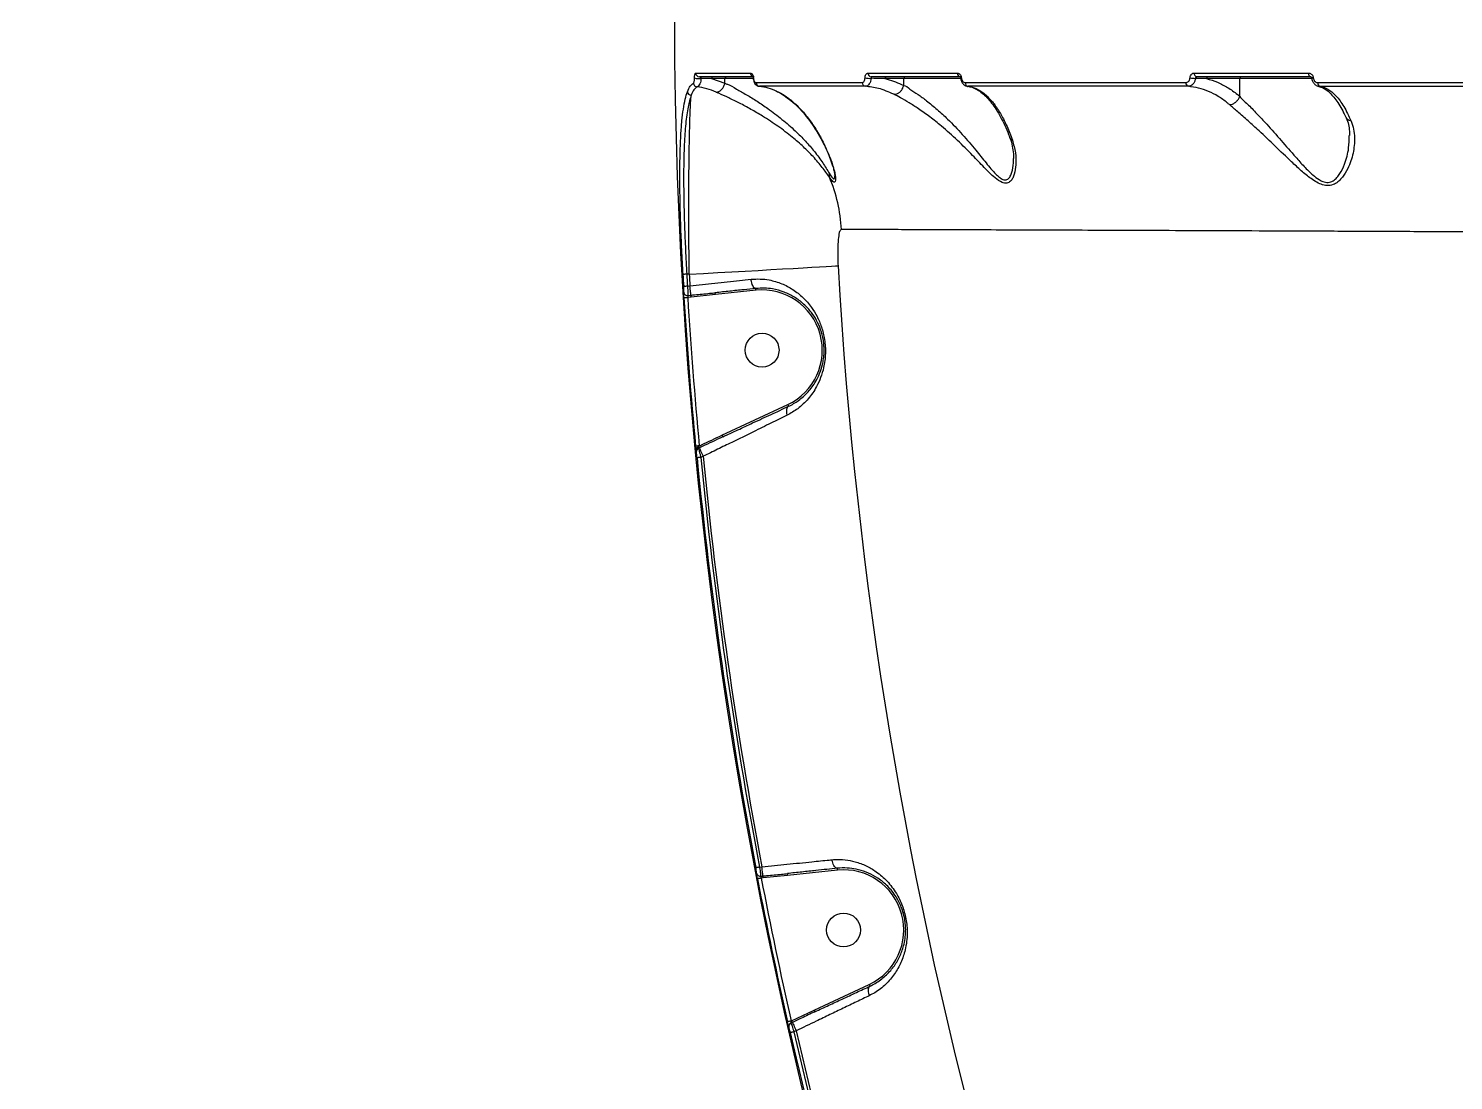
# Model space of a CAD drawing. Header units: millimetres. Extents: x -10374 to 11119, y -8221 to 9433.
# Drawn here: x 4681.7 to 5060.3, y 2539 to 2818.7 of the extents above; entities that cross this region are included whole.
import ezdxf

# ---------------------------------------------------------------- set-up
doc = ezdxf.new("R2010")
doc.units = ezdxf.units.MM
for name, color, linetype in [('DIKOM_ОБЪЕКТ', 7, 'Continuous'), ('DIKOM_РАЗМЕР_ЗОНА', 7, 'Continuous'), ('DIKOM_РАЗМЕР_ОБЪЕКТА', 7, 'Continuous')]:
    doc.layers.add(name, color=color, linetype=linetype)
doc.styles.add('style1', font='arial.ttf', dxfattribs={"width": 0.8})
doc.dimstyles.new('1-50', dxfattribs={"dimtxt": 300, "dimasz": 200, "dimexe": 100, "dimexo": 0, "dimgap": 100, "dimtad": 0, "dimdec": 0, "dimtxsty": 'style1', "dimcen": 0, "dimclrd": 7, "dimclre": 7, "dimadec": 1, "dimazin": 2, "dimtfac": 1, "dimtdec": 0, "dimtmove": 1, "dimatfit": 3, "dimfxl": 0, "dimlwd": 25, "dimlwe": 18, "dimarcsym": 0})

# ---------------------------------------------------------------- blocks, each defined once
blk = doc.blocks.new('*D15')
at = {"layer": 'Defpoints', "color": 0, "transparency": 16777216}
for p in [(-5227.87, 8308.78), (9119.43, -1150.4), (-5227.87, -1991.82)]:
    blk.add_point(p, dxfattribs=at)
at = {"layer": 'DIKOM_РАЗМЕР_ОБЪЕКТА', "color": 7, "lineweight": 18, "transparency": 16777216}
for p, q in [((-5227.87, -1991.82), (-5227.87, 8408.78)), ((9119.43, -1150.4), (9119.43, 8408.78))]:
    blk.add_line(p, q, dxfattribs=at)
at = {"layer": 'DIKOM_РАЗМЕР_ОБЪЕКТА', "color": 7, "lineweight": 25, "transparency": 16777216}
for p, q in [((-5027.87, 8308.78), (187.44, 8308.78)), ((8919.43, 8308.78), (1267.22, 8308.78))]:
    blk.add_line(p, q, dxfattribs=at)
at = {"layer": 'DIKOM_РАЗМЕР_ОБЪЕКТА', "color": 7, "transparency": 16777216}
for points in [[(-5027.87, 8342.11), (-5027.87, 8275.44), (-5227.87, 8308.78)], [(8919.43, 8342.11), (8919.43, 8275.44), (9119.43, 8308.78)]]:
    blk.add_solid(points, dxfattribs=at)
at = {"layer": 'DIKOM_РАЗМЕР_ОБЪЕКТА', "color": 0, "transparency": 16777216, "insert": (727.33, 8308.78), "char_height": 300, "attachment_point": 5, "style": 'style1'}
blk.add_mtext('14350', dxfattribs=at)
blk = doc.blocks.new('*D14')
at = {"layer": 'Defpoints', "color": 0, "transparency": 16777216}
for p in [(-7515.85, 9236.32), (11119.43, -1423.4), (-7515.85, -2401.58)]:
    blk.add_point(p, dxfattribs=at)
at = {"layer": 'DIKOM_РАЗМЕР_ЗОНА', "color": 7, "lineweight": 18, "transparency": 16777216}
for p, q in [((-7515.85, -2401.58), (-7515.85, 9336.32)), ((11119.43, -1423.4), (11119.43, 9336.32))]:
    blk.add_line(p, q, dxfattribs=at)
at = {"layer": 'DIKOM_РАЗМЕР_ЗОНА', "color": 7, "lineweight": 25, "transparency": 16777216}
for p, q in [((-7315.85, 9236.32), (77.56, 9236.32)), ((10919.43, 9236.32), (1157.34, 9236.32))]:
    blk.add_line(p, q, dxfattribs=at)
at = {"layer": 'DIKOM_РАЗМЕР_ЗОНА', "color": 7, "transparency": 16777216}
for points in [[(-7315.85, 9269.65), (-7315.85, 9202.98), (-7515.85, 9236.32)], [(10919.43, 9269.65), (10919.43, 9202.98), (11119.43, 9236.32)]]:
    blk.add_solid(points, dxfattribs=at)
at = {"layer": 'DIKOM_РАЗМЕР_ЗОНА', "color": 0, "transparency": 16777216, "insert": (617.45, 9236.32), "char_height": 300, "attachment_point": 5, "style": 'style1'}
blk.add_mtext('18650', dxfattribs=at)

msp = doc.modelspace()

# ---------------------------------------------------------------- linework, layer by layer
at = {"layer": 'DIKOM_ОБЪЕКТ', "color": 7, "linetype": 'Continuous', "lineweight": 15}
for p, q in [((4863.13, 2805.36), (4866.72, 2804.19)), ((4866.72, 2805.36), (4863.13, 2805.36)), ((4866.72, 2804.19), (4866.72, 2805.36)), ((4874.14, 2805.36), (4866.72, 2805.36)), ((4866.72, 2804.19), (4866.72, 2804.19)), ((4914.23, 2805.36), (4909.24, 2805.36)), ((4914.23, 2803.57), (4914.23, 2805.36)), ((4929.4, 2805.36), (4914.23, 2805.36)), ((4914.23, 2803.57), (4914.23, 2803.57)), ((4931.21, 2803.3), (4931.32, 2803.29)), ((5003.53, 2805.36), (4994.69, 2805.36)), ((5003.53, 2800.64), (5003.53, 2805.36)), ((5022.67, 2805.36), (5003.53, 2805.36)), ((4857.24, 2753.36), (4856.58, 2753.36)), ((4856.77, 2750.16), (4857.42, 2750.23)), ((4857.74, 2747.29), (4856.85, 2747.2)), ((4856.91, 2747.7), (4857.69, 2747.78)), ((4864.21, 2747.94), (4857.74, 2747.29)), ((4875, 2749.09), (4864.21, 2747.94)), ((4865.94, 2710.57), (4883.43, 2718.7)), ((4859.91, 2707.18), (4859.7, 2707.09)), ((4859.8, 2707.41), (4859.91, 2707.18)), ((4860.95, 2704.95), (4860.32, 2704.65)), ((4875.91, 2595.75), (4876.57, 2595.82)), ((4896.66, 2594.94), (4883.37, 2593.53)), ((4876.25, 2593.31), (4876.83, 2593.37)), ((4876.88, 2592.88), (4876.38, 2592.82)), ((4883.37, 2593.53), (4876.88, 2592.88)), ((4890.45, 2557.75), (4905.09, 2564.55)), ((4884.44, 2554.91), (4890.45, 2557.75)), ((4884.65, 2554.47), (4884.28, 2554.29)), ((4884.32, 2554.86), (4884.44, 2554.91)), ((4885.69, 2552.23), (4885.08, 2551.95))]:
    msp.add_line(p, q, dxfattribs=at)
at = {"layer": 'DIKOM_ОБЪЕКТ', "color": 7, "linetype": 'Continuous', "lineweight": 15, "flags": 128}
for points in [[(5022.41, 2805.86), (5022.3, 2805.87), (5022.18, 2805.93), (5022.08, 2806.02), (5021.99, 2806.15), (5021.92, 2806.3), (5021.86, 2806.47), (5021.83, 2806.65), (5021.81, 2806.85)], [(4929.39, 2805.46), (4929.39, 2805.46), (4929.4, 2805.48), (4929.42, 2805.5), (4929.46, 2805.51), (4929.51, 2805.53), (4929.57, 2805.55)], [(4856.58, 2753.36), (4856.39, 2753.35), (4856.21, 2753.34), (4856.04, 2753.33), (4855.89, 2753.32), (4855.77, 2753.31), (4855.67, 2753.3), (4855.61, 2753.3), (4855.59, 2753.3)], [(4857.24, 2753.36), (4861.05, 2753.57), (4864.83, 2753.78), (4868.53, 2753.99), (4872.14, 2754.2), (4875.6, 2754.39), (4878.9, 2754.58), (4882, 2754.75), (4884.88, 2754.91), (4887.5, 2755.06), (4889.85, 2755.19), (4891.9, 2755.31), (4893.64, 2755.41), (4895.04, 2755.49), (4896.1, 2755.55), (4896.8, 2755.59)], [(4856.77, 2750.16), (4856.58, 2750.15), (4856.4, 2750.14), (4856.23, 2750.13), (4856.08, 2750.12), (4855.95, 2750.11), (4855.86, 2750.11), (4855.8, 2750.11), (4855.77, 2750.1)], [(4857.69, 2747.78), (4857.67, 2747.89), (4857.65, 2748.07), (4857.63, 2748.32), (4857.6, 2748.63), (4857.56, 2748.98), (4857.52, 2749.38), (4857.47, 2749.8), (4857.42, 2750.23)], [(4875, 2749.09), (4874.99, 2749.18), (4874.98, 2749.28), (4874.97, 2749.36), (4874.96, 2749.44), (4874.96, 2749.5), (4874.95, 2749.55), (4874.95, 2749.57), (4874.95, 2749.58)], [(4857.74, 2747.29), (4857.73, 2747.38), (4857.72, 2747.46), (4857.71, 2747.54), (4857.7, 2747.61), (4857.7, 2747.67), (4857.69, 2747.72), (4857.69, 2747.76), (4857.69, 2747.78)], [(4864.21, 2747.94), (4864.2, 2748.04), (4864.19, 2748.13), (4864.18, 2748.21), (4864.18, 2748.29), (4864.17, 2748.35), (4864.16, 2748.4), (4864.16, 2748.43), (4864.16, 2748.44)], [(4883.43, 2718.7), (4883.47, 2718.61), (4883.51, 2718.53), (4883.54, 2718.45), (4883.58, 2718.38), (4883.6, 2718.32), (4883.62, 2718.28), (4883.63, 2718.25), (4883.64, 2718.25)], [(4859.93, 2707.73), (4859.74, 2707.72), (4859.55, 2707.7), (4859.39, 2707.68), (4859.24, 2707.67), (4859.11, 2707.66), (4859.02, 2707.65), (4858.96, 2707.64), (4858.93, 2707.64)], [(4865.94, 2710.57), (4865.98, 2710.48), (4866.02, 2710.4), (4866.06, 2710.32), (4866.09, 2710.25), (4866.11, 2710.2), (4866.13, 2710.15), (4866.15, 2710.13), (4866.15, 2710.12)], [(4859.8, 2707.41), (4859.64, 2707.38), (4859.49, 2707.33), (4859.35, 2707.27), (4859.23, 2707.2), (4859.13, 2707.13), (4859.06, 2707.05), (4859.02, 2706.97), (4859.01, 2706.89)], [(4860.32, 2704.65), (4860.13, 2704.63), (4859.95, 2704.62), (4859.78, 2704.6), (4859.63, 2704.59), (4859.5, 2704.57), (4859.41, 2704.56), (4859.35, 2704.56), (4859.32, 2704.56)], [(4859.91, 2707.18), (4859.96, 2707.08), (4860.04, 2706.92), (4860.14, 2706.69), (4860.27, 2706.41), (4860.42, 2706.09), (4860.59, 2705.73), (4860.77, 2705.34), (4860.95, 2704.95)], [(4875.91, 2595.75), (4875.73, 2595.71), (4875.55, 2595.68), (4875.38, 2595.65), (4875.23, 2595.62), (4875.11, 2595.6), (4875.02, 2595.58), (4874.96, 2595.57), (4874.93, 2595.56)], [(4876.83, 2593.37), (4876.82, 2593.48), (4876.8, 2593.66), (4876.77, 2593.91), (4876.74, 2594.22), (4876.7, 2594.57), (4876.66, 2594.97), (4876.62, 2595.39), (4876.57, 2595.82)], [(4883.37, 2593.53), (4883.36, 2593.62), (4883.35, 2593.72), (4883.34, 2593.8), (4883.34, 2593.88), (4883.33, 2593.94), (4883.32, 2593.99), (4883.32, 2594.01), (4883.32, 2594.02)], [(4896.66, 2594.94), (4896.65, 2595.04), (4896.64, 2595.13), (4896.63, 2595.22), (4896.63, 2595.29), (4896.62, 2595.36), (4896.61, 2595.4), (4896.61, 2595.43), (4896.61, 2595.44)], [(4876.38, 2592.82), (4876.19, 2592.79), (4876.01, 2592.75), (4875.84, 2592.72), (4875.69, 2592.69), (4875.57, 2592.67), (4875.48, 2592.65), (4875.42, 2592.64), (4875.39, 2592.64)], [(4876.88, 2592.88), (4876.87, 2592.97), (4876.87, 2593.05), (4876.86, 2593.13), (4876.85, 2593.2), (4876.84, 2593.26), (4876.84, 2593.31), (4876.83, 2593.35), (4876.83, 2593.37)], [(4905.09, 2564.55), (4905.13, 2564.47), (4905.17, 2564.38), (4905.21, 2564.3), (4905.24, 2564.23), (4905.27, 2564.18), (4905.29, 2564.13), (4905.3, 2564.11), (4905.3, 2564.1)], [(4890.45, 2557.75), (4890.49, 2557.66), (4890.53, 2557.58), (4890.57, 2557.5), (4890.6, 2557.43), (4890.63, 2557.38), (4890.65, 2557.33), (4890.66, 2557.31), (4890.66, 2557.3)], [(4884.32, 2554.86), (4884.13, 2554.81), (4883.95, 2554.77), (4883.79, 2554.74), (4883.64, 2554.7), (4883.52, 2554.68), (4883.43, 2554.65), (4883.37, 2554.64), (4883.34, 2554.64)], [(4884.44, 2554.91), (4884.48, 2554.83), (4884.52, 2554.76), (4884.55, 2554.69), (4884.58, 2554.62), (4884.61, 2554.56), (4884.63, 2554.52), (4884.64, 2554.49), (4884.65, 2554.47)], [(4884.65, 2554.47), (4884.7, 2554.37), (4884.77, 2554.2), (4884.88, 2553.97), (4885.01, 2553.69), (4885.16, 2553.37), (4885.33, 2553.01), (4885.51, 2552.63), (4885.69, 2552.23)], [(4885.08, 2551.95), (4884.89, 2551.9), (4884.71, 2551.86), (4884.55, 2551.83), (4884.4, 2551.79), (4884.28, 2551.76), (4884.19, 2551.74), (4884.13, 2551.73), (4884.1, 2551.72)]]:
    msp.add_lwpolyline(points, dxfattribs=at)
at = {"layer": 'DIKOM_ОБЪЕКТ', "color": 7, "linetype": 'Continuous', "lineweight": 15}
for centre in [(4876.6, 2733.17), (4898.26, 2579.02)]:
    msp.add_circle(centre, 4.5, dxfattribs=at)
for centre, radius, start, end in [((6063.32, 2821.36), 1210, 180.04739, 210.95261), ((4859.95, 2806.85), 0.994, 180.3163, 269.5834), ((4874.53, 2806.84), 1, 179.9968, 242.8171), ((4905.66, 2806.8), 0.944, 177.1294, 266.0549), ((4929.44, 2806.77), 0.922, 175.4701, 263.8799), ((4992.29, 2806.72), 0.883, 171.4811, 256.7601), ((4859.38, 2804.19), 1.01, 181.2905, 267.2591), ((4859.74, 2808.45), 3.09, 249.4916, 282.3957), ((4863.58, 2805.41), 0.454, 98.198, 186.3926), ((4867.17, 2805.41), 0.454, 98.198, 186.3926), ((4874.31, 2805.47), 0.0773, 112.793, 173.4672), ((4875.99, 2804.29), 0.977, 179.3593, 265.9134), ((4904.15, 2804.26), 0.95, 177.5029, 263.5088), ((4905.19, 2810), 4.58, 254.478, 275.1838), ((4909.69, 2805.41), 0.454, 98.1956, 186.4035), ((4914.68, 2805.41), 0.454, 98.1956, 186.4035), ((4931.51, 2804.23), 0.93, 175.7939, 260.7635), ((4990.13, 2804.18), 0.906, 172.4477, 253.6661), ((4991.77, 2812.87), 7.44, 258.8016, 269.9112), ((4995.14, 2805.41), 0.454, 98.1956, 186.4035), ((5003.98, 2805.41), 0.454, 98.1968, 186.398), ((5023.12, 2804.62), 0.945, 93.2515, 118.439), ((5025.19, 2804.15), 0.908, 170.816, 248.4332), ((4857.79, 2801.97), 1.02, 184.6034, 268.7256), ((4896.27, 2779.73), 1.87, 165.5987, 196.3528), ((4857.27, 2763.37), 40.44, 2.6746, 23.0492), ((6063.32, 2821.36), 1209.65, 183.22521, 183.37685), ((6063.32, 2821.36), 1208.65, 183.22521, 183.37685), ((6063.32, 2821.36), 1208, 183.22698, 183.37538), ((6063.32, 2821.36), 1168.37, 183.22698, 207.77302), ((4876.6, 2733.17), 16, 295.2734, 95.7266), ((4856.81, 2748.69), 1, 184.2695, 275.9915), ((4852.6, 2808), 60.95, 273.0591, 273.9985), ((6063.32, 2821.36), 1209.75, 183.51743, 185.39379), ((6063.32, 2821.36), 1208.75, 183.51743, 185.39379), ((4860.12, 2706.18), 0.996, 114.4977, 184.811), ((6063.32, 2821.36), 1209.65, 185.54093, 190.75788), ((6063.32, 2821.36), 1208.65, 185.54093, 190.75788), ((6063.32, 2821.36), 1208, 185.52992, 190.76044), ((4876.14, 2594.3), 0.999, 191.5895, 276.1675), ((4898.26, 2579.02), 16, 295.2734, 95.7266), ((6063.32, 2821.36), 1209.75, 190.89821, 192.73697), ((6063.32, 2821.36), 1208.75, 190.89821, 192.73697), ((4884.7, 2553.39), 0.997, 114.6647, 192.122), ((6063.32, 2821.36), 1209.65, 192.87943, 198.12057), ((6063.32, 2821.36), 1208.65, 192.87943, 198.12057), ((6063.32, 2821.36), 1208, 192.87275, 198.12725)]:
    msp.add_arc(centre, radius, start, end, dxfattribs=at)
for points, knots in [([(4858.66, 2805.55), (4858.66, 2805.59), (4858.66, 2805.77), (4858.69, 2806.1), (4858.75, 2806.49), (4858.84, 2806.78), (4858.92, 2806.82), (4858.96, 2806.84)], [0, 0, 0, 0, 0.049126, 0.217947, 0.426642, 0.702232, 1, 1, 1, 1]), ([(4858.96, 2806.84), (4859.07, 2806.84), (4859.61, 2806.84), (4861.14, 2806.84), (4863.87, 2806.84), (4868.03, 2806.84), (4871.56, 2806.84), (4873.53, 2806.84)], [0, 0, 0, 0, 0.032166, 0.160835, 0.418396, 0.675957, 1, 1, 1, 1]), ([(4873.53, 2806.84), (4873.56, 2806.84), (4873.7, 2806.83), (4873.91, 2806.68), (4874.12, 2806.32), (4874.24, 2805.94), (4874.27, 2805.68), (4874.28, 2805.54)], [0, 0, 0, 0, 0.095095, 0.47196, 0.715806, 0.857254, 1, 1, 1, 1]), ([(4874.11, 2805.99), (4874.11, 2805.99), (4874.08, 2806.01), (4874.14, 2805.95), (4874.19, 2805.79), (4874.22, 2805.62), (4874.23, 2805.52), (4874.23, 2805.48)], [0, 0, 0, 0, 0.083872, 0.474251, 0.726783, 0.903848, 1, 1, 1, 1]), ([(4903.96, 2805.58), (4903.98, 2805.74), (4904.03, 2806.08), (4904.2, 2806.5), (4904.44, 2806.79), (4904.63, 2806.83), (4904.72, 2806.84)], [0, 0, 0, 0, 0.221502, 0.474477, 0.737353, 1, 1, 1, 1]), ([(4904.72, 2806.84), (4905.04, 2806.85), (4906.64, 2806.85), (4911.17, 2806.84), (4918.62, 2806.85), (4925.22, 2806.85), (4928.52, 2806.85)], [0, 0, 0, 0, 0.044143, 0.220721, 0.610016, 1, 1, 1, 1]), ([(4928.52, 2806.85), (4928.6, 2806.84), (4928.79, 2806.82), (4929.06, 2806.66), (4929.31, 2806.37), (4929.49, 2806), (4929.54, 2805.7), (4929.57, 2805.55)], [0, 0, 0, 0, 0.165562, 0.412086, 0.62007, 0.809792, 1, 1, 1, 1]), ([(4990.33, 2805.57), (4990.33, 2805.61), (4990.36, 2805.81), (4990.46, 2806.16), (4990.71, 2806.54), (4991.04, 2806.8), (4991.29, 2806.83), (4991.42, 2806.85)], [0, 0, 0, 0, 0.048002, 0.285741, 0.523729, 0.761832, 1, 1, 1, 1]), ([(4991.42, 2806.85), (4991.91, 2806.85), (4994.39, 2806.85), (5000.57, 2806.85), (5010.13, 2806.85), (5017.92, 2806.85), (5021.81, 2806.85)], [0, 0, 0, 0, 0.050769, 0.253855, 0.626699, 1, 1, 1, 1]), ([(5021.81, 2806.85), (5021.86, 2806.85), (5022.05, 2806.84), (5022.36, 2806.73), (5022.71, 2806.44), (5022.96, 2806.04), (5023.03, 2805.72), (5023.06, 2805.56)], [0, 0, 0, 0, 0.079587, 0.319506, 0.549751, 0.774923, 1, 1, 1, 1]), ([(4856.78, 2801.89), (4857.01, 2802.44), (4857.49, 2803.54), (4858.08, 2803.96), (4858.37, 2804.16)], [0, 0, 0, 0, 0.496493, 1, 1, 1, 1]), ([(4859.33, 2803.18), (4859.04, 2802.98), (4858.47, 2802.58), (4858, 2801.5), (4857.77, 2800.95)], [0, 0, 0, 0, 0.496482, 1, 1, 1, 1]), ([(4858.37, 2804.16), (4858.41, 2804.2), (4858.49, 2804.28), (4858.58, 2804.62), (4858.64, 2805.05), (4858.65, 2805.39), (4858.66, 2805.55)], [0, 0, 0, 0, 0.297476, 0.589078, 0.802855, 1, 1, 1, 1]), ([(4860.41, 2805.42), (4860.38, 2805.16), (4860.32, 2804.62), (4860.08, 2803.91), (4859.75, 2803.35), (4859.47, 2803.24), (4859.33, 2803.18)], [0, 0, 0, 0, 0.214607, 0.434768, 0.71884, 1, 1, 1, 1]), ([(4864.39, 2801.77), (4863.56, 2802.1), (4861.89, 2802.76), (4860.19, 2803.04), (4859.33, 2803.18)], [0, 0, 0, 0, 0.497862, 1, 1, 1, 1]), ([(4874.48, 2805.86), (4872.96, 2805.86), (4869.91, 2805.86), (4866.03, 2805.86), (4862.63, 2805.86), (4860.84, 2805.86), (4859.95, 2805.86)], [0, 0, 0, 0, 0.249314, 0.498628, 0.749314, 1, 1, 1, 1]), ([(4859.95, 2805.86), (4860, 2805.85), (4860.11, 2805.84), (4860.25, 2805.74), (4860.34, 2805.63), (4860.38, 2805.53), (4860.4, 2805.47), (4860.4, 2805.44), (4860.41, 2805.42)], [0, 0, 0, 0, 0.348216, 0.649078, 0.844349, 0.93418, 0.969552, 1, 1, 1, 1]), ([(4863.13, 2805.36), (4862.92, 2805.36), (4862.02, 2805.4), (4861.1, 2805.41), (4860.41, 2805.42)], [0, 0, 0, 0, 0.23431, 1, 1, 1, 1]), ([(4864.39, 2801.77), (4864.42, 2801.78), (4864.56, 2801.78), (4864.92, 2801.84), (4865.47, 2802.1), (4866.05, 2802.65), (4866.51, 2803.37), (4866.65, 2803.91), (4866.72, 2804.19)], [0, 0, 0, 0, 0.034303, 0.136489, 0.352377, 0.568202, 0.784055, 1, 1, 1, 1]), ([(4866.72, 2804.19), (4866.72, 2804.18), (4866.88, 2803.93), (4867.99, 2803.82), (4869.73, 2802.54), (4872.46, 2801.12), (4875.27, 2799.35), (4878.48, 2797.19), (4881.94, 2794.56), (4885.31, 2791.64), (4888.17, 2788.74), (4890.63, 2785.89), (4892.8, 2782.89), (4893.91, 2781.09), (4894.46, 2780.19)], [0, 0, 0, 0, 0.000017, 0.02651, 0.109103, 0.191779, 0.275176, 0.358633, 0.473223, 0.587935, 0.686272, 0.784628, 0.89249, 1, 1, 1, 1]), ([(4874.26, 2805.35), (4874.27, 2805.23), (4874.3, 2804.9), (4874.47, 2804.4), (4874.77, 2803.86), (4875.26, 2803.47), (4875.71, 2803.28), (4875.93, 2803.32), (4875.95, 2803.33)], [0, 0, 0, 0, 0.101077, 0.281802, 0.511443, 0.753574, 0.982747, 1, 1, 1, 1]), ([(4874.28, 2805.54), (4874.3, 2805.41), (4874.33, 2805.16), (4874.44, 2804.8), (4874.64, 2804.45), (4874.85, 2804.31), (4874.99, 2804.31), (4875.01, 2804.3)], [0, 0, 0, 0, 0.14564, 0.289938, 0.532105, 0.909802, 1, 1, 1, 1]), ([(4875.01, 2804.3), (4876.95, 2804.3), (4880.84, 2804.3), (4887.58, 2804.3), (4894.94, 2804.3), (4900.45, 2804.3), (4903.2, 2804.3)], [0, 0, 0, 0, 0.249097, 0.498194, 0.749097, 1, 1, 1, 1]), ([(4875.92, 2803.32), (4876.66, 2803.22), (4878.18, 2803.01), (4880.47, 2802.13), (4882.78, 2800.82), (4885.07, 2799.04), (4887.28, 2796.84), (4889.38, 2794.23), (4891.38, 2791.18), (4893.33, 2787.62), (4894.51, 2784.65), (4895.1, 2783.17)], [0, 0, 0, 0, 0.107957, 0.221264, 0.334572, 0.449785, 0.564987, 0.672073, 0.77913, 0.889622, 1, 1, 1, 1]), ([(4904.04, 2803.32), (4901.32, 2803.32), (4895.86, 2803.32), (4888.53, 2803.32), (4881.77, 2803.32), (4877.87, 2803.32), (4875.92, 2803.32)], [0, 0, 0, 0, 0.249097, 0.498194, 0.749097, 1, 1, 1, 1]), ([(4879.9, 2802.27), (4880.44, 2802.02), (4881.59, 2801.47), (4883.4, 2800.24), (4885.25, 2798.72), (4887.05, 2796.9), (4888.76, 2794.85), (4890.36, 2792.58), (4891.8, 2790.22), (4893.05, 2787.86), (4894.06, 2785.7), (4894.64, 2784.19), (4894.89, 2783.54)], [0, 0, 0, 0, 0.104906, 0.224887, 0.345692, 0.461082, 0.571613, 0.677407, 0.77933, 0.863574, 0.940781, 1, 1, 1, 1]), ([(4903.2, 2804.3), (4903.3, 2804.32), (4903.48, 2804.36), (4903.73, 2804.66), (4903.9, 2805.08), (4903.94, 2805.43), (4903.96, 2805.58)], [0, 0, 0, 0, 0.263288, 0.526755, 0.781288, 1, 1, 1, 1]), ([(4905.6, 2805.44), (4905.56, 2805.17), (4905.47, 2804.61), (4905.11, 2803.91), (4904.61, 2803.41), (4904.23, 2803.35), (4904.04, 2803.32)], [0, 0, 0, 0, 0.224132, 0.480701, 0.741519, 1, 1, 1, 1]), ([(4911.59, 2801.21), (4910.24, 2801.8), (4907.77, 2802.89), (4905.21, 2803.18), (4904.04, 2803.32)], [0, 0, 0, 0, 0.542553, 1, 1, 1, 1]), ([(4929.34, 2805.86), (4925.13, 2805.86), (4916.7, 2805.86), (4909.3, 2805.86), (4905.6, 2805.86)], [0, 0, 0, 0, 0.499272, 1, 1, 1, 1]), ([(4905.6, 2805.86), (4905.6, 2805.85), (4905.6, 2805.84), (4905.6, 2805.75), (4905.6, 2805.62), (4905.6, 2805.5), (4905.6, 2805.45), (4905.6, 2805.44)], [0, 0, 0, 0, 0.294601, 0.573958, 0.814365, 0.960429, 1, 1, 1, 1]), ([(4909.24, 2805.36), (4909, 2805.36), (4907.8, 2805.41), (4906.58, 2805.42), (4905.6, 2805.44)], [0, 0, 0, 0, 0.194128, 1, 1, 1, 1]), ([(4909.24, 2805.36), (4909.44, 2805.31), (4911.13, 2804.92), (4912.78, 2804.2), (4914.23, 2803.57)], [0, 0, 0, 0, 0.121416, 1, 1, 1, 1]), ([(4911.59, 2801.21), (4911.62, 2801.2), (4911.83, 2801.17), (4912.29, 2801.21), (4912.93, 2801.51), (4913.53, 2802.05), (4914, 2802.76), (4914.16, 2803.3), (4914.23, 2803.57)], [0, 0, 0, 0, 0.031953, 0.204866, 0.403668, 0.602427, 0.801221, 1, 1, 1, 1]), ([(4914.23, 2803.57), (4914.23, 2803.57), (4914.78, 2803.57), (4915.96, 2802.39), (4918.04, 2801.23), (4920.49, 2799.36), (4923.15, 2797.18), (4926.37, 2794.2), (4929.85, 2790.54), (4933.23, 2786.59), (4936.11, 2782.92), (4938.13, 2780.52), (4939.54, 2779.19), (4940.42, 2778.57), (4941.06, 2778.4), (4941.73, 2778.48), (4942.3, 2778.9), (4942.82, 2779.88), (4943.24, 2781.42), (4943.47, 2782.86), (4943.39, 2783.94), (4943.38, 2784.1)], [0, 0, 0, 0, 0.000013, 0.050305, 0.109544, 0.16884, 0.241853, 0.314962, 0.424164, 0.533497, 0.621424, 0.708781, 0.736871, 0.764858, 0.798442, 0.804989, 0.845102, 0.880263, 0.915563, 0.986983, 1, 1, 1, 1]), ([(4929.24, 2805.87), (4929.24, 2805.87), (4929.25, 2805.87), (4929.31, 2805.77), (4929.36, 2805.63), (4929.39, 2805.48), (4929.4, 2805.37), (4929.4, 2805.3), (4929.4, 2805.29)], [0, 0, 0, 0, 0.286806, 0.525455, 0.696026, 0.839244, 0.966295, 1, 1, 1, 1]), ([(4929.39, 2805.46), (4929.39, 2805.46), (4929.4, 2805.17), (4929.57, 2804.61), (4930, 2803.9), (4930.62, 2803.45), (4931.18, 2803.27), (4931.46, 2803.33), (4931.51, 2803.34)], [0, 0, 0, 0, 0.005072, 0.237346, 0.474615, 0.726164, 0.94964, 1, 1, 1, 1]), ([(4929.57, 2805.55), (4929.59, 2805.41), (4929.64, 2805.12), (4929.82, 2804.76), (4930.06, 2804.48), (4930.33, 2804.32), (4930.51, 2804.31), (4930.58, 2804.3)], [0, 0, 0, 0, 0.192054, 0.383664, 0.590243, 0.83409, 1, 1, 1, 1]), ([(4930.58, 2804.3), (4934.93, 2804.3), (4943.63, 2804.3), (4957.91, 2804.3), (4973, 2804.3), (4983.82, 2804.3), (4989.23, 2804.29)], [0, 0, 0, 0, 0.248595, 0.49719, 0.748595, 1, 1, 1, 1]), ([(4931.36, 2803.31), (4932.06, 2803.17), (4933.46, 2802.87), (4935.54, 2801.56), (4937.5, 2799.66), (4939.31, 2797.21), (4940.94, 2794.34), (4942.2, 2791.53), (4942.89, 2789.62), (4943.11, 2788.99)], [0, 0, 0, 0, 0.161921, 0.323838, 0.493633, 0.638592, 0.783915, 0.928746, 1, 1, 1, 1]), ([(4989.88, 2803.31), (4984.54, 2803.31), (4973.86, 2803.31), (4958.84, 2803.31), (4944.53, 2803.31), (4935.75, 2803.31), (4931.36, 2803.31)], [0, 0, 0, 0, 0.248595, 0.49719, 0.748595, 1, 1, 1, 1]), ([(4931.54, 2803.28), (4931.92, 2803.19), (4932.65, 2803.02), (4933.84, 2802.43), (4935.07, 2801.57), (4936.33, 2800.39), (4937.58, 2798.93), (4938.8, 2797.2), (4939.98, 2795.22), (4941.08, 2792.98), (4941.89, 2791.14), (4942.3, 2789.98), (4942.39, 2789.71)], [0, 0, 0, 0, 0.11523, 0.223292, 0.33792, 0.447971, 0.555802, 0.662606, 0.768086, 0.870837, 0.970814, 1, 1, 1, 1]), ([(4989.23, 2804.29), (4989.36, 2804.31), (4989.61, 2804.35), (4989.94, 2804.6), (4990.19, 2804.99), (4990.3, 2805.34), (4990.32, 2805.54), (4990.33, 2805.57)], [0, 0, 0, 0, 0.23785, 0.475572, 0.713525, 0.951704, 1, 1, 1, 1]), ([(4991.76, 2805.43), (4991.75, 2805.38), (4991.71, 2805.04), (4991.52, 2804.46), (4991.08, 2803.82), (4990.51, 2803.39), (4990.09, 2803.33), (4989.88, 2803.31)], [0, 0, 0, 0, 0.048528, 0.286791, 0.524674, 0.762265, 1, 1, 1, 1]), ([(5000.78, 2798.45), (5000.59, 2798.61), (4999.63, 2799.43), (4997.81, 2800.71), (4995.26, 2802.03), (4992.6, 2802.96), (4990.79, 2803.19), (4989.88, 2803.31)], [0, 0, 0, 0, 0.056389, 0.288295, 0.522765, 0.760004, 1, 1, 1, 1]), ([(4992.09, 2805.86), (4992.05, 2805.85), (4991.98, 2805.84), (4991.87, 2805.75), (4991.8, 2805.63), (4991.77, 2805.51), (4991.76, 2805.44), (4991.76, 2805.43)], [0, 0, 0, 0, 0.238575, 0.477045, 0.71484, 0.952112, 1, 1, 1, 1]), ([(4994.69, 2805.36), (4994.48, 2805.36), (4993.5, 2805.4), (4992.53, 2805.42), (4991.76, 2805.43)], [0, 0, 0, 0, 0.218554, 1, 1, 1, 1]), ([(5022.41, 2805.86), (5017.22, 2805.86), (5006.82, 2805.86), (4997, 2805.86), (4992.09, 2805.86)], [0, 0, 0, 0, 0.49945, 1, 1, 1, 1]), ([(4994.69, 2805.36), (4995.67, 2805.07), (4997.59, 2804.5), (5000.34, 2803.05), (5002.29, 2801.69), (5003.33, 2800.81), (5003.53, 2800.64)], [0, 0, 0, 0, 0.32083, 0.622361, 0.927238, 1, 1, 1, 1]), ([(5022.42, 2805.85), (5022.43, 2805.85), (5022.44, 2805.86), (5022.52, 2805.8), (5022.59, 2805.69), (5022.65, 2805.57), (5022.66, 2805.48), (5022.66, 2805.44)], [0, 0, 0, 0, 0.35482, 0.585708, 0.756147, 0.899255, 1, 1, 1, 1]), ([(5022.67, 2805.45), (5022.68, 2805.41), (5022.7, 2805.07), (5022.94, 2804.45), (5023.49, 2803.78), (5024.07, 2803.4), (5024.42, 2803.38), (5024.5, 2803.37)], [0, 0, 0, 0, 0.039418, 0.331937, 0.628701, 0.923233, 1, 1, 1, 1]), ([(5023.06, 2805.56), (5023.09, 2805.4), (5023.16, 2805.08), (5023.41, 2804.69), (5023.75, 2804.41), (5024.06, 2804.3), (5024.25, 2804.29), (5024.29, 2804.29)], [0, 0, 0, 0, 0.226258, 0.452745, 0.682406, 0.920765, 1, 1, 1, 1]), ([(5024.29, 2804.29), (5027.18, 2804.29), (5035.62, 2804.29), (5050.05, 2804.29), (5067.81, 2804.29), (5086.1, 2804.28), (5098.71, 2804.28), (5105.02, 2804.28)], [0, 0, 0, 0, 0.114454, 0.334765, 0.555076, 0.777538, 1, 1, 1, 1]), ([(5024.86, 2803.3), (5024.77, 2803.3), (5024.65, 2803.3), (5024.54, 2803.34), (5024.5, 2803.36)], [0, 0, 0, 0, 0.66659, 1, 1, 1, 1]), ([(5024.55, 2803.24), (5024.73, 2803.21), (5025.17, 2803.14), (5025.99, 2802.75), (5026.98, 2802.07), (5028.03, 2801.06), (5029.08, 2799.77), (5030.13, 2798.19), (5031.04, 2796.58), (5031.57, 2795.38), (5031.78, 2794.9)], [0, 0, 0, 0, 0.096591, 0.23071, 0.37358, 0.509831, 0.644031, 0.77781, 0.911479, 1, 1, 1, 1]), ([(5024.86, 2803.3), (5025.24, 2803.22), (5026.16, 2803.02), (5027.6, 2802.2), (5029.35, 2800.62), (5031.25, 2798.1), (5032.49, 2795.44), (5033.12, 2794.09)], [0, 0, 0, 0, 0.130168, 0.308136, 0.488271, 0.74085, 1, 1, 1, 1]), ([(5105.4, 2803.29), (5099.17, 2803.29), (5086.7, 2803.29), (5068.5, 2803.3), (5050.72, 2803.3), (5036.21, 2803.3), (5027.73, 2803.3), (5024.86, 2803.3)], [0, 0, 0, 0, 0.220311, 0.440622, 0.663084, 0.885546, 1, 1, 1, 1]), ([(4855.59, 2753.3), (4855.47, 2755.49), (4855.24, 2759.87), (4854.99, 2766.05), (4854.83, 2771.74), (4854.75, 2776.93), (4854.75, 2781.83), (4854.83, 2786.37), (4855.01, 2790.51), (4855.29, 2794.19), (4855.67, 2797.33), (4856.16, 2799.98), (4856.57, 2801.25), (4856.78, 2801.89)], [0, 0, 0, 0, 0.102187, 0.20437, 0.292489, 0.380893, 0.469011, 0.557404, 0.646076, 0.734467, 0.822881, 0.91158, 1, 1, 1, 1]), ([(4857.77, 2800.95), (4857.47, 2800), (4857.02, 2798.55), (4856.57, 2795.76), (4856.2, 2792.62), (4855.95, 2788.89), (4855.81, 2784.69), (4855.73, 2780.2), (4855.76, 2775.32), (4855.86, 2770.16), (4856.01, 2765.43), (4856.23, 2759.81), (4856.47, 2755.52), (4856.58, 2753.36)], [0, 0, 0, 0, 0.13074, 0.198063, 0.265385, 0.396118, 0.463448, 0.530787, 0.661196, 0.728342, 0.795491, 0.896891, 1, 1, 1, 1]), ([(4857.24, 2753.36), (4857.23, 2755.19), (4857.19, 2758.86), (4857.15, 2764.32), (4857.14, 2769.67), (4857.14, 2774.84), (4857.17, 2779.77), (4857.21, 2784.37), (4857.28, 2788.59), (4857.36, 2792.38), (4857.47, 2795.68), (4857.59, 2798.43), (4857.69, 2800.08), (4857.76, 2800.81), (4857.77, 2800.95)], [0, 0, 0, 0, 0.087443, 0.174885, 0.263311, 0.352021, 0.440448, 0.529748, 0.619339, 0.708643, 0.798551, 0.88875, 0.978658, 1, 1, 1, 1]), ([(4894.48, 2779.2), (4893.89, 2780.03), (4892.69, 2781.7), (4890.32, 2784.53), (4887.63, 2787.23), (4884.52, 2789.95), (4880.87, 2792.71), (4877.11, 2795.18), (4873.64, 2797.22), (4870.58, 2798.87), (4867.68, 2800.3), (4865.64, 2801.23), (4864.64, 2801.67), (4864.39, 2801.77)], [0, 0, 0, 0, 0.107143, 0.214581, 0.311345, 0.408096, 0.521756, 0.635299, 0.719264, 0.803177, 0.887821, 0.972404, 1, 1, 1, 1]), ([(4943.11, 2788.99), (4943.42, 2787.88), (4944.04, 2785.67), (4944.13, 2782.59), (4943.78, 2780.32), (4943.23, 2778.89), (4942.61, 2777.97), (4941.67, 2777.43), (4940.24, 2777.68), (4938.21, 2779.14), (4935.61, 2781.71), (4932.36, 2785.19), (4928.6, 2788.93), (4924.75, 2792.39), (4921.22, 2795.2), (4918.31, 2797.27), (4915.66, 2798.97), (4913.41, 2800.27), (4912.17, 2800.91), (4911.59, 2801.21)], [0, 0, 0, 0, 0.076076, 0.152139, 0.213209, 0.244506, 0.275718, 0.313017, 0.350638, 0.401263, 0.475801, 0.550765, 0.641767, 0.732641, 0.79383, 0.854936, 0.90554, 0.9561, 1, 1, 1, 1]), ([(5000.78, 2798.45), (5000.82, 2798.45), (5000.98, 2798.44), (5001.37, 2798.5), (5001.98, 2798.74), (5002.64, 2799.24), (5003.2, 2799.9), (5003.42, 2800.39), (5003.52, 2800.64)], [0, 0, 0, 0, 0.035033, 0.155248, 0.366417, 0.577622, 0.788783, 1, 1, 1, 1]), ([(5033.12, 2794.09), (5033.36, 2793.37), (5033.85, 2791.94), (5034.13, 2789.08), (5033.8, 2785.51), (5032.59, 2781.9), (5031.13, 2779.43), (5029.88, 2778.08), (5028.68, 2777.23), (5027.21, 2776.82), (5025.57, 2777.06), (5024, 2777.76), (5022.09, 2779.01), (5019.85, 2780.85), (5016.7, 2783.79), (5012.96, 2787.4), (5009.09, 2791.09), (5005.73, 2794.14), (5003.03, 2796.52), (5001.5, 2797.83), (5000.78, 2798.45)], [0, 0, 0, 0, 0.05193, 0.103889, 0.195156, 0.286406, 0.343702, 0.373134, 0.402472, 0.436683, 0.467112, 0.496976, 0.526971, 0.580894, 0.634954, 0.726591, 0.81813, 0.881056, 0.943892, 1, 1, 1, 1]), ([(5003.53, 2800.64), (5003.53, 2800.64), (5003.53, 2800.64), (5003.53, 2800.64), (5003.52, 2800.64)], [0, 0, 0, 0, 0.713017, 1, 1, 1, 1]), ([(5003.52, 2800.64), (5003.53, 2800.64), (5004.1, 2799.87), (5005.66, 2798.63), (5008.05, 2796.04), (5011.1, 2792.83), (5014.54, 2788.91), (5017.86, 2785.1), (5020.62, 2781.98), (5022.68, 2779.92), (5024.38, 2778.6), (5025.75, 2777.9), (5027.08, 2777.66), (5028.37, 2778.11), (5029.38, 2779.01), (5030.44, 2780.47), (5031.64, 2783.1), (5032.59, 2786.57), (5032.62, 2789.12), (5032.63, 2790.22)], [0, 0, 0, 0, 0.00004, 0.064731, 0.138271, 0.211908, 0.319348, 0.426878, 0.488818, 0.550579, 0.59145, 0.615524, 0.647156, 0.682928, 0.715062, 0.74734, 0.812669, 0.919402, 1, 1, 1, 1]), ([(5031.79, 2794.99), (5031.87, 2794.82), (5032.21, 2794.12), (5032.52, 2792.74), (5032.73, 2791.31), (5032.7, 2790.42), (5032.69, 2790.21)], [0, 0, 0, 0, 0.114935, 0.487151, 0.877295, 1, 1, 1, 1]), ([(5033.12, 2794.09), (5033.09, 2794.09), (5032.83, 2794.14), (5032.38, 2794.32), (5031.97, 2794.63), (5031.89, 2794.89), (5031.87, 2794.94)], [0, 0, 0, 0, 0.045387, 0.455069, 0.879929, 1, 1, 1, 1]), ([(4942.41, 2789.68), (4942.51, 2789.44), (4942.88, 2788.52), (4943.22, 2786.89), (4943.44, 2785.26), (4943.41, 2784.35), (4943.4, 2784.11)], [0, 0, 0, 0, 0.127274, 0.490852, 0.863865, 1, 1, 1, 1]), ([(4943.11, 2788.99), (4943.08, 2789), (4942.84, 2789.12), (4942.55, 2789.35), (4942.46, 2789.63), (4942.43, 2789.73)], [0, 0, 0, 0, 0.101398, 0.700958, 1, 1, 1, 1]), ([(4894.87, 2783.5), (4895.01, 2783.15), (4895.31, 2782.35), (4895.62, 2781.25), (4895.82, 2780.32), (4895.91, 2779.78), (4895.91, 2779.5), (4895.91, 2779.51), (4895.91, 2779.51)], [0, 0, 0, 0, 0.199152, 0.459585, 0.674432, 0.849914, 0.991522, 1, 1, 1, 1]), ([(4895.1, 2783.17), (4895.08, 2783.19), (4894.99, 2783.3), (4894.94, 2783.44), (4894.91, 2783.54)], [0, 0, 0, 0, 0.209968, 1, 1, 1, 1]), ([(4894.46, 2780.19), (4894.77, 2779.69), (4895.3, 2778.85), (4895.76, 2778.63), (4895.91, 2779), (4895.89, 2779.42), (4895.89, 2779.51)], [0, 0, 0, 0, 0.384314, 0.655418, 0.928207, 1, 1, 1, 1]), ([(4895.1, 2783.17), (4895.44, 2782.08), (4895.92, 2780.59), (4896.13, 2779.05), (4896.14, 2778.21), (4895.95, 2777.72), (4895.42, 2777.93), (4894.83, 2778.73), (4894.48, 2779.2)], [0, 0, 0, 0, 0.303079, 0.416431, 0.529528, 0.668765, 0.808551, 1, 1, 1, 1]), ([(4897.67, 2765.25), (4897.51, 2765.15), (4897.19, 2764.93), (4896.86, 2763.23), (4896.69, 2760.76), (4896.68, 2758.07), (4896.77, 2756.3), (4896.8, 2755.59)], [0, 0, 0, 0, 0.209904, 0.422885, 0.638271, 0.855344, 1, 1, 1, 1]), ([(5411.94, 2762.07), (5406.04, 2762.13), (5394.23, 2762.27), (5376.13, 2762.46), (5357.83, 2762.65), (5339.07, 2762.82), (5319.89, 2763), (5300.34, 2763.16), (5280.73, 2763.32), (5260.45, 2763.47), (5239.54, 2763.62), (5218.06, 2763.76), (5196.72, 2763.9), (5175.64, 2764.03), (5154.9, 2764.15), (5134.6, 2764.26), (5114.77, 2764.36), (5095.45, 2764.46), (5076.67, 2764.55), (5058.51, 2764.63), (5041.05, 2764.71), (5024.39, 2764.78), (5008.54, 2764.85), (4993.54, 2764.91), (4979.39, 2764.96), (4966.17, 2765.01), (4953.94, 2765.06), (4942.54, 2765.1), (4932.08, 2765.14), (4922.62, 2765.17), (4914.39, 2765.2), (4907.46, 2765.22), (4901.72, 2765.24), (4899.02, 2765.25), (4897.67, 2765.25)], [0, 0, 0, 0, 0.027767, 0.055566, 0.083366, 0.111132, 0.140037, 0.16898, 0.197923, 0.226828, 0.258637, 0.290548, 0.32251, 0.354472, 0.386382, 0.418191, 0.449895, 0.4817, 0.513556, 0.545411, 0.577215, 0.608919, 0.640547, 0.672276, 0.704055, 0.735834, 0.767563, 0.799191, 0.832594, 0.866026, 0.899429, 0.932943, 0.966486, 1, 1, 1, 1]), ([(4855.81, 2748.62), (4855.81, 2748.66), (4855.82, 2748.75), (4855.82, 2749.09), (4855.8, 2749.52), (4855.78, 2749.88), (4855.77, 2750.08), (4855.77, 2750.1)], [0, 0, 0, 0, 0.240739, 0.481345, 0.722217, 0.962947, 1, 1, 1, 1]), ([(4856.77, 2750.16), (4856.77, 2750.12), (4856.8, 2749.8), (4856.84, 2749.19), (4856.89, 2748.47), (4856.91, 2747.92), (4856.91, 2747.77), (4856.91, 2747.7)], [0, 0, 0, 0, 0.037239, 0.278139, 0.518875, 0.759406, 1, 1, 1, 1]), ([(4857.42, 2750.23), (4859.63, 2750.47), (4864.11, 2750.96), (4869.55, 2751.56), (4872.66, 2751.9), (4873.67, 2752.01)], [0, 0, 0, 0, 0.395874, 0.803219, 1, 1, 1, 1]), ([(4874.95, 2749.58), (4873.87, 2749.47), (4871.61, 2749.23), (4868, 2748.84), (4865.44, 2748.57), (4864.16, 2748.44)], [0, 0, 0, 0, 0.309353, 0.653213, 1, 1, 1, 1]), ([(4873.67, 2752.01), (4874.49, 2752.06), (4876.14, 2752.16), (4878.91, 2751.82), (4881.88, 2750.94), (4884.89, 2749.34), (4887.54, 2747.24), (4889.64, 2744.81), (4891.25, 2742.19), (4892.47, 2739.36), (4893.16, 2736.57), (4893.42, 2734.13), (4893.45, 2732.24), (4893.3, 2730.37), (4892.92, 2728.2), (4892.22, 2725.86), (4890.93, 2723.03), (4888.97, 2720.19), (4886.35, 2717.62), (4884.22, 2716.4), (4883.25, 2715.85)], [0, 0, 0, 0, 0.045078, 0.090182, 0.158889, 0.227683, 0.298405, 0.369114, 0.425045, 0.48082, 0.540819, 0.571386, 0.601957, 0.634467, 0.667025, 0.719846, 0.772771, 0.852883, 0.932986, 1, 1, 1, 1]), ([(4874.95, 2749.58), (4874.83, 2749.6), (4874.6, 2749.63), (4874.25, 2750.03), (4873.95, 2750.64), (4873.77, 2751.3), (4873.7, 2751.77), (4873.68, 2751.97), (4873.67, 2752.01)], [0, 0, 0, 0, 0.212355, 0.424708, 0.637042, 0.84936, 0.965543, 1, 1, 1, 1]), ([(4883.64, 2718.24), (4883.64, 2718.24), (4884.57, 2718.68), (4886.47, 2719.82), (4888.92, 2722.01), (4890.73, 2724.48), (4891.94, 2726.93), (4892.6, 2728.97), (4892.96, 2730.87), (4893.14, 2732.77), (4893.08, 2734.45), (4892.79, 2736.56), (4892.22, 2738.73), (4891.11, 2741.16), (4889.62, 2743.42), (4887.7, 2745.5), (4885.28, 2747.31), (4882.51, 2748.68), (4879.79, 2749.42), (4877.23, 2749.74), (4875.71, 2749.58), (4874.95, 2749.58), (4874.95, 2749.58)], [0, 0, 0, 0, 0.00005, 0.068788, 0.150686, 0.232578, 0.285125, 0.337535, 0.368487, 0.399367, 0.443487, 0.455885, 0.512446, 0.567508, 0.622782, 0.694932, 0.767098, 0.83776, 0.90834, 0.954171, 0.999976, 1, 1, 1, 1]), ([(4855.85, 2747.14), (4855.85, 2747.16), (4855.84, 2747.36), (4855.82, 2747.72), (4855.81, 2748.15), (4855.8, 2748.48), (4855.81, 2748.57), (4855.81, 2748.62)], [0, 0, 0, 0, 0.03729, 0.277861, 0.518582, 0.759236, 1, 1, 1, 1]), ([(4856.91, 2747.7), (4856.91, 2747.68), (4856.89, 2747.65), (4856.87, 2747.54), (4856.86, 2747.39), (4856.85, 2747.27), (4856.85, 2747.21), (4856.85, 2747.2)], [0, 0, 0, 0, 0.240163, 0.481029, 0.722343, 0.962901, 1, 1, 1, 1]), ([(4857.69, 2747.78), (4858.02, 2747.82), (4859.67, 2747.99), (4861.83, 2748.19), (4863.66, 2748.38), (4864.16, 2748.44)], [0, 0, 0, 0, 0.153652, 0.7683, 1, 1, 1, 1]), ([(4883.25, 2715.85), (4881.84, 2715.16), (4878.99, 2713.76), (4874.05, 2711.35), (4869.27, 2709.01), (4864.78, 2706.82), (4862.23, 2705.57), (4860.95, 2704.95)], [0, 0, 0, 0, 0.210648, 0.424745, 0.676211, 0.8374, 1, 1, 1, 1]), ([(4866.15, 2710.12), (4867.49, 2710.74), (4870.18, 2711.99), (4874.49, 2714), (4879.08, 2716.12), (4882.11, 2717.53), (4883.64, 2718.25)], [0, 0, 0, 0, 0.216062, 0.434108, 0.714766, 1, 1, 1, 1]), ([(4883.64, 2718.24), (4883.51, 2718.15), (4883.25, 2717.97), (4883.05, 2717.4), (4883.04, 2716.72), (4883.15, 2716.17), (4883.24, 2715.9), (4883.25, 2715.85)], [0, 0, 0, 0, 0.246235, 0.492449, 0.738636, 0.958, 1, 1, 1, 1]), ([(4859.01, 2706.89), (4859, 2706.96), (4858.98, 2707.19), (4858.95, 2707.45), (4858.93, 2707.64)], [0, 0, 0, 0, 0.287714, 1, 1, 1, 1]), ([(4859.93, 2707.73), (4859.9, 2707.65), (4859.85, 2707.55), (4859.82, 2707.44), (4859.8, 2707.41)], [0, 0, 0, 0, 0.721052, 1, 1, 1, 1]), ([(4866.15, 2710.12), (4864.34, 2709.26), (4862.27, 2708.28), (4860.18, 2707.31), (4859.91, 2707.18)], [0, 0, 0, 0, 0.870204, 1, 1, 1, 1]), ([(4859.93, 2707.73), (4860.12, 2707.82), (4862.13, 2708.76), (4864.13, 2709.71), (4865.94, 2710.57)], [0, 0, 0, 0, 0.097417, 1, 1, 1, 1]), ([(4859.12, 2706.1), (4859.11, 2706.14), (4859.1, 2706.22), (4859.05, 2706.52), (4859.02, 2706.77), (4859.01, 2706.89)], [0, 0, 0, 0, 0.350949, 0.701251, 1, 1, 1, 1]), ([(4859.32, 2704.56), (4859.3, 2704.74), (4859.27, 2705.11), (4859.21, 2705.59), (4859.16, 2705.96), (4859.14, 2706.05), (4859.12, 2706.1)], [0, 0, 0, 0, 0.256683, 0.513658, 0.761215, 1, 1, 1, 1]), ([(4859.8, 2707.41), (4859.79, 2707.37), (4859.75, 2707.26), (4859.72, 2707.15), (4859.7, 2707.1), (4859.7, 2707.09), (4859.7, 2707.09)], [0, 0, 0, 0, 0.328515, 0.678466, 0.920554, 1, 1, 1, 1]), ([(4859.7, 2707.09), (4859.73, 2707.01), (4859.78, 2706.86), (4859.92, 2706.29), (4860.11, 2705.53), (4860.25, 2704.94), (4860.32, 2704.65)], [0, 0, 0, 0, 0.24253, 0.491686, 0.747282, 1, 1, 1, 1]), ([(4876.57, 2595.82), (4878.79, 2596.04), (4883.29, 2596.5), (4889.29, 2597.11), (4893.21, 2597.51), (4894.95, 2597.68), (4895.21, 2597.71)], [0, 0, 0, 0, 0.343501, 0.696941, 0.95453, 1, 1, 1, 1]), ([(4895.21, 2597.71), (4895.45, 2597.73), (4896.63, 2597.82), (4898.71, 2597.75), (4901.52, 2597.2), (4904.3, 2596.16), (4907.18, 2594.46), (4909.91, 2592.1), (4912.2, 2589.08), (4913.64, 2586.18), (4914.43, 2583.82), (4914.86, 2581.96), (4915.11, 2580.09), (4915.19, 2578.06), (4915.05, 2575.93), (4914.57, 2573.24), (4913.58, 2570.31), (4911.86, 2567.25), (4909.55, 2564.53), (4907.19, 2562.66), (4905.57, 2561.81), (4905.08, 2561.55)], [0, 0, 0, 0, 0.013454, 0.066323, 0.119232, 0.183275, 0.247349, 0.32648, 0.405367, 0.467863, 0.499094, 0.530305, 0.561438, 0.592623, 0.634514, 0.676488, 0.748086, 0.819759, 0.893959, 0.968064, 1, 1, 1, 1]), ([(4896.61, 2595.44), (4896.48, 2595.45), (4896.21, 2595.48), (4895.82, 2595.88), (4895.49, 2596.48), (4895.31, 2597.09), (4895.23, 2597.51), (4895.21, 2597.66), (4895.21, 2597.71)], [0, 0, 0, 0, 0.220488, 0.440968, 0.661509, 0.881942, 0.963657, 1, 1, 1, 1]), ([(4875.16, 2594.1), (4875.16, 2594.14), (4875.15, 2594.23), (4875.11, 2594.56), (4875.04, 2594.98), (4874.97, 2595.34), (4874.94, 2595.53), (4874.93, 2595.56)], [0, 0, 0, 0, 0.2394, 0.478781, 0.717933, 0.957711, 1, 1, 1, 1]), ([(4875.39, 2592.64), (4875.39, 2592.66), (4875.35, 2592.86), (4875.29, 2593.22), (4875.21, 2593.64), (4875.17, 2593.97), (4875.16, 2594.05), (4875.16, 2594.1)], [0, 0, 0, 0, 0.042534, 0.282444, 0.521705, 0.760788, 1, 1, 1, 1]), ([(4875.91, 2595.75), (4875.92, 2595.7), (4875.97, 2595.38), (4876.06, 2594.78), (4876.16, 2594.07), (4876.23, 2593.53), (4876.24, 2593.38), (4876.25, 2593.31)], [0, 0, 0, 0, 0.042284, 0.28197, 0.521247, 0.760627, 1, 1, 1, 1]), ([(4876.83, 2593.37), (4877.16, 2593.4), (4878.82, 2593.58), (4880.98, 2593.78), (4882.82, 2593.97), (4883.32, 2594.02)], [0, 0, 0, 0, 0.15331, 0.766586, 1, 1, 1, 1]), ([(4896.61, 2595.44), (4894.73, 2595.24), (4891.68, 2594.91), (4887.18, 2594.44), (4884.61, 2594.16), (4883.32, 2594.02)], [0, 0, 0, 0, 0.442699, 0.720166, 1, 1, 1, 1]), ([(4905.3, 2564.1), (4905.3, 2564.1), (4905.77, 2564.29), (4907.23, 2565.13), (4909.44, 2566.73), (4911.58, 2569.13), (4913.2, 2571.79), (4914.15, 2574.34), (4914.63, 2576.69), (4914.79, 2578.54), (4914.73, 2580.32), (4914.49, 2582.28), (4914.05, 2583.91), (4913.3, 2585.91), (4912.12, 2588.18), (4910.04, 2590.75), (4907.57, 2592.75), (4904.95, 2594.19), (4902.41, 2595.07), (4899.83, 2595.49), (4897.92, 2595.59), (4896.83, 2595.44), (4896.61, 2595.44), (4896.61, 2595.44)], [0, 0, 0, 0, 0.00004, 0.032604, 0.108706, 0.184895, 0.257487, 0.329981, 0.370896, 0.411694, 0.440861, 0.469957, 0.516401, 0.527826, 0.587792, 0.667038, 0.746587, 0.812342, 0.878065, 0.932257, 0.986408, 0.999968, 1, 1, 1, 1]), ([(4876.25, 2593.31), (4876.24, 2593.29), (4876.24, 2593.26), (4876.27, 2593.15), (4876.31, 2593.01), (4876.35, 2592.9), (4876.37, 2592.83), (4876.38, 2592.82)], [0, 0, 0, 0, 0.236957, 0.474207, 0.713825, 0.956187, 1, 1, 1, 1]), ([(4890.66, 2557.3), (4891.89, 2557.87), (4894.35, 2559.01), (4898.03, 2560.72), (4901.73, 2562.44), (4904.11, 2563.55), (4905.3, 2564.1)], [0, 0, 0, 0, 0.238044, 0.478161, 0.73771, 1, 1, 1, 1]), ([(4905.3, 2564.1), (4905.18, 2564.01), (4904.94, 2563.84), (4904.78, 2563.28), (4904.78, 2562.59), (4904.91, 2562.02), (4905.03, 2561.68), (4905.07, 2561.59), (4905.08, 2561.55)], [0, 0, 0, 0, 0.231613, 0.463265, 0.694854, 0.926501, 0.960997, 1, 1, 1, 1]), ([(4905.08, 2561.55), (4903.97, 2561.02), (4901.74, 2559.94), (4898.23, 2558.25), (4894.63, 2556.53), (4890.47, 2554.53), (4887.46, 2553.08), (4885.69, 2552.23)], [0, 0, 0, 0, 0.187285, 0.37655, 0.557006, 0.739199, 1, 1, 1, 1]), ([(4890.66, 2557.3), (4890.36, 2557.16), (4888.85, 2556.45), (4886.85, 2555.49), (4885.15, 2554.7), (4884.65, 2554.47)], [0, 0, 0, 0, 0.150417, 0.752115, 1, 1, 1, 1]), ([(4883.72, 2553.18), (4883.72, 2553.18), (4883.71, 2553.21), (4883.66, 2553.34), (4883.57, 2553.68), (4883.46, 2554.13), (4883.38, 2554.47), (4883.34, 2554.64)], [0, 0, 0, 0, 0.027856, 0.26504, 0.507765, 0.753975, 1, 1, 1, 1]), ([(4884.1, 2551.72), (4884.06, 2551.89), (4883.98, 2552.23), (4883.87, 2552.68), (4883.78, 2553.02), (4883.74, 2553.14), (4883.72, 2553.18), (4883.72, 2553.18)], [0, 0, 0, 0, 0.245722, 0.491818, 0.734274, 0.971521, 1, 1, 1, 1]), ([(4884.32, 2554.86), (4884.31, 2554.79), (4884.29, 2554.66), (4884.28, 2554.49), (4884.27, 2554.36), (4884.28, 2554.31), (4884.28, 2554.3), (4884.28, 2554.3), (4884.28, 2554.29)], [0, 0, 0, 0, 0.263152, 0.515782, 0.752103, 0.941062, 0.974182, 1, 1, 1, 1]), ([(4884.28, 2554.29), (4884.28, 2554.29), (4884.31, 2554.24), (4884.39, 2554.03), (4884.57, 2553.49), (4884.81, 2552.77), (4884.99, 2552.22), (4885.08, 2551.95)], [0, 0, 0, 0, 0.02863, 0.267097, 0.510177, 0.755685, 1, 1, 1, 1])]:
    msp.add_open_spline(points, degree=3, knots=knots, dxfattribs=at)

# ---------------------------------------------------------------- dimensions: what is measured, and where the dimension line sits
at = {"layer": 'DIKOM_РАЗМЕР_ЗОНА'}
dim = msp.add_linear_dim(base=(-7515.85, 9236.32), p1=(11119.43, -1423.4), p2=(-7515.85, -2401.58), angle=180, text='18650', dimstyle='1-50', override={"dimscale": 1, "dimtix": 0, "dimtofl": 1, "dimtmove": 1, "dimatfit": 3}, dxfattribs=at)
dim.commit()
dim.dimension.update_dxf_attribs({"geometry": '*D14', "text_midpoint": (617.45, 9236.32), "dimtype": 160})
at = {"layer": 'DIKOM_РАЗМЕР_ОБЪЕКТА'}
dim = msp.add_linear_dim(base=(-5227.87, 8308.78), p1=(9119.43, -1150.4), p2=(-5227.87, -1991.82), angle=180, text='14350', dimstyle='1-50', override={"dimscale": 1, "dimtix": 0, "dimtofl": 1, "dimtmove": 1, "dimatfit": 3}, dxfattribs=at)
dim.commit()
dim.dimension.update_dxf_attribs({"geometry": '*D15', "text_midpoint": (727.33, 8308.78), "dimtype": 160})

doc.saveas('drawing.dxf')
